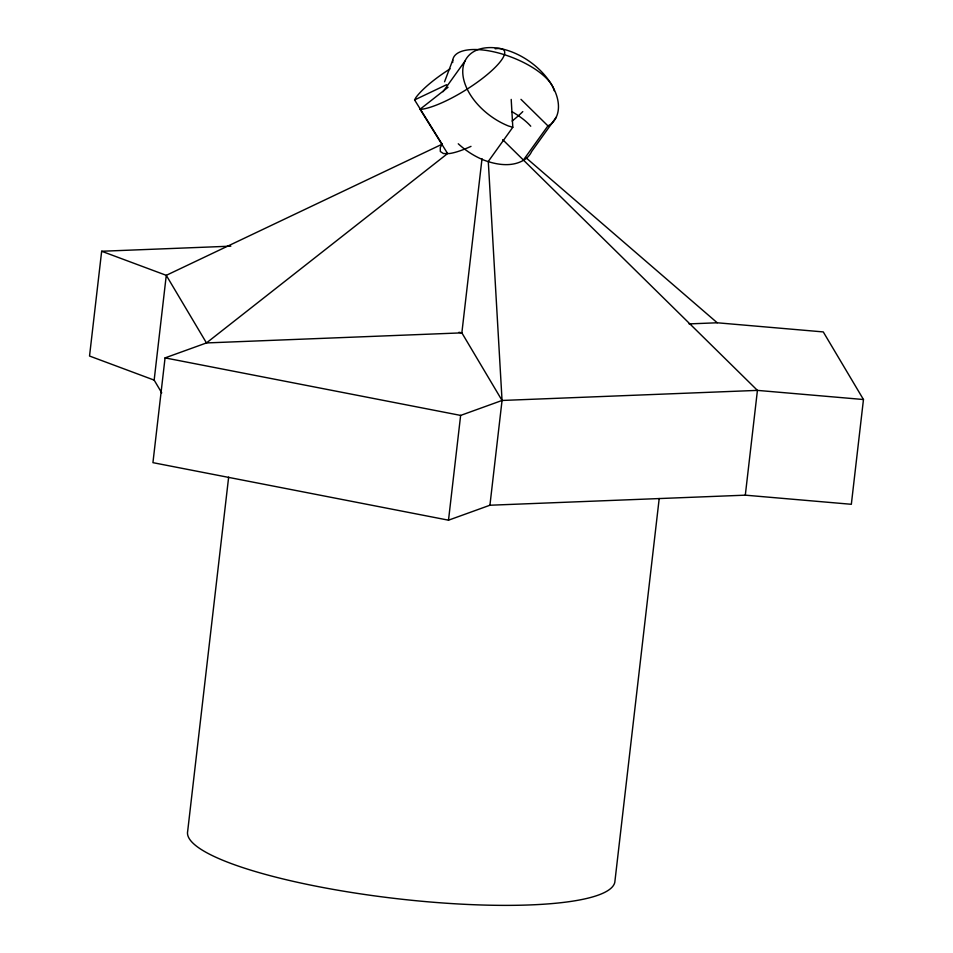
<?xml version="1.0" encoding="UTF-8"?>
<svg xmlns="http://www.w3.org/2000/svg" width="953" height="953" viewBox="0 0 953 953"><rect width="100%" height="100%" fill="white"/><g stroke="black" fill="none" stroke-linecap="round" stroke-linejoin="round"><path stroke-width="1.43" d="M230.84 246.16L101.661 251.258L89.534 356.029L154.16 380.116L161.736 392.862M154.16 380.116L166.275 275.334L442.121 144.213L414.579 99.922L415.853 97.611A53.785 13.104 -31.9 0 1 450.09 68.854M489.925 505.233L502.052 400.463L461.86 332.859L206.467 342.937L165.06 357.887L152.933 462.658L448.506 520.183L489.925 505.233L745.306 495.167L851.339 504.292L863.466 399.521L823.273 331.918L717.24 322.781L689.031 323.901M228.649 477.096L187.67 831.266A215.116 42.146 6.6 0 0 392.553 898.167A215.116 42.146 6.6 0 0 614.816 882.216L659.202 498.526M482.004 158.722L461.86 332.859L458.941 332.299M448.506 520.183L460.633 415.413L502.052 400.463L757.432 390.385L863.466 399.521M745.306 495.167L757.432 390.385L502.684 139.638M444.551 81.791L452.746 60.11M442.121 144.213L440.286 147.524L440.31 151.503L443.455 153.552L449.494 153.54A53.785 13.104 -31.9 0 0 470.996 146.369M443.002 91.726L464.981 61.087M511.201 99.41L512.809 127.273L488.293 161.45L502.052 400.463M523.423 160.044L547.939 125.879L550.953 124.164A53.785 33.522 35.7 0 0 528.986 61.075A53.785 33.522 35.7 0 0 463.885 63.863A53.785 33.522 35.7 0 0 508.461 125.987L512.809 127.273M556.254 117.195L531.738 151.36A53.785 33.522 35.7 0 1 526.437 158.329C514.144 167.68 497.49 165.203 483.957 160.152A53.785 33.522 35.7 0 1 458.262 143.784M101.661 251.258L166.275 275.334L206.467 342.937L447.612 153.54L420.07 109.25L448.065 87.259M414.579 99.922L446.564 84.71M420.07 109.25L421.965 109.238A53.785 13.104 -31.9 0 0 486.745 74.989A53.785 13.104 -31.9 0 0 495.167 48.782M165.06 357.887L460.633 415.413M525.877 157.638L717.24 322.781M520.981 99.35L547.939 125.879M522.792 111.608A53.785 13.104 -31.9 0 1 512.118 121.043M511.892 111.644A53.785 21.585 20.7 0 1 530.738 126.213M452.711 62.481A53.785 21.585 20.7 0 1 499.932 53.368A53.785 21.585 20.7 0 1 554.169 90.738"/></g></svg>
